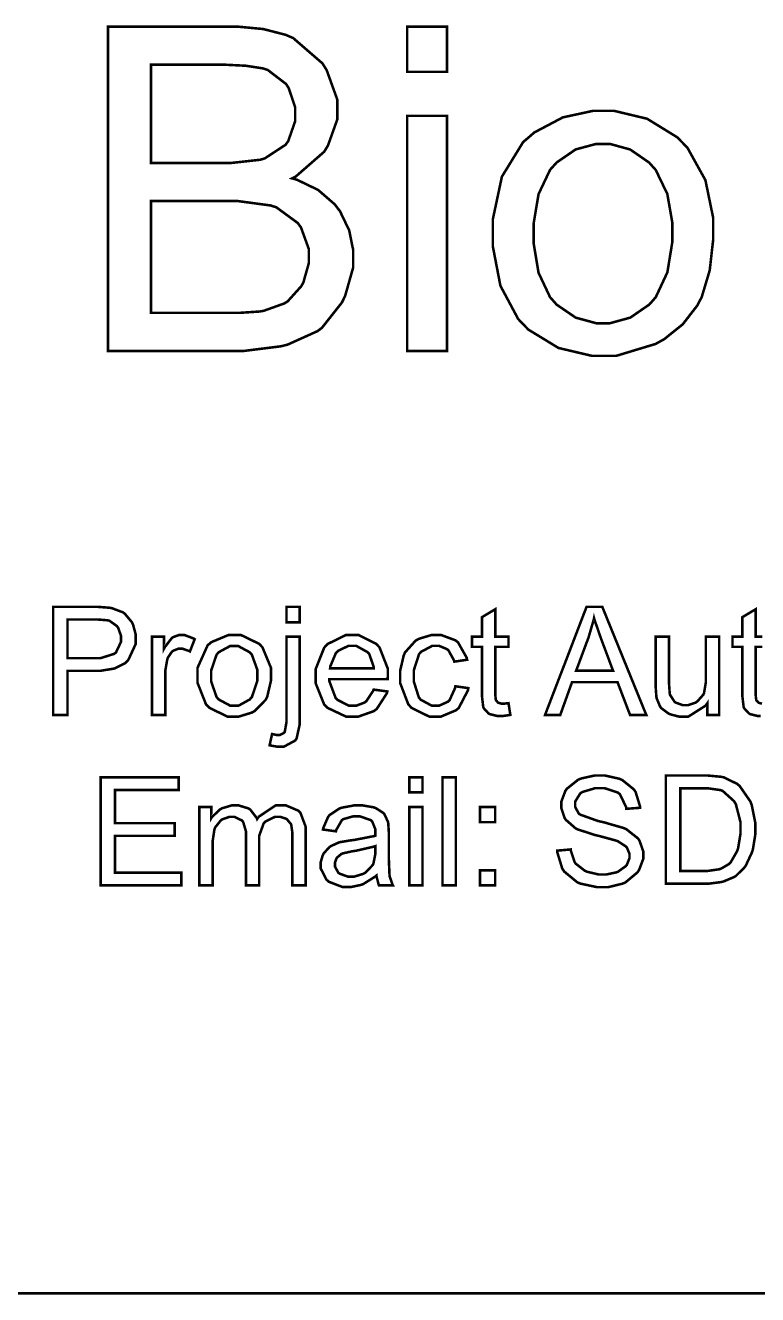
# Model space of a CAD drawing. Extents: x 1.04 to 7.6, y 1.38 to 10.43.
# Drawn here: x 2.794 to 3.655, y 8.933 to 10.427 of the extents above; entities that cross this region are included whole.
import ezdxf

# ---------------------------------------------------------------- set-up
doc = ezdxf.new("R2010")
doc.units = 0
doc.layers.get('0').update_dxf_attribs({"linetype": 'CONTINUOUS'})

msp = doc.modelspace()

# ---------------------------------------------------------------- linework, layer by layer
at = {"color": 250, "const_width": 0.003}
for points in [[(2.89117, 10.0435), (2.89117, 10.0435), (2.89117, 10.0599), (2.89117, 10.1032), (2.89117, 10.1643), (2.89117, 10.2344), (2.89117, 10.3045), (2.89117, 10.3656), (2.89117, 10.4089), (2.89117, 10.4252), (2.89117, 10.4252), (2.89117, 10.4252), (2.91351, 10.4252), (2.96278, 10.4252), (3.01199, 10.4252), (3.0344, 10.4252), (3.0344, 10.4252), (3.04422, 10.4252), (3.07379, 10.4224), (3.10015, 10.4156), (3.1046, 10.4137), (3.109, 10.4118), (3.14344, 10.382), (3.14594, 10.378), (3.14844, 10.374), (3.16097, 10.3392), (3.16097, 10.3276), (3.16097, 10.3161), (3.1499, 10.2852), (3.14774, 10.2816), (3.14551, 10.278), (3.11219, 10.2489), (3.10775, 10.2466), (3.1135, 10.245), (3.13835, 10.233), (3.15788, 10.2161), (3.16097, 10.212), (3.16407, 10.208), (3.17492, 10.1854), (3.17964, 10.1621), (3.17964, 10.1542), (3.17964, 10.1418), (3.17008, 10.1081), (3.16824, 10.1043), (3.16635, 10.1005), (3.14301, 10.0709), (3.14025, 10.0687), (3.13743, 10.0667), (3.10265, 10.051), (3.09847, 10.0499), (3.09424, 10.0489), (3.05117, 10.0435), (3.03683, 10.0435), (3.03683, 10.0435), (3.01406, 10.0435), (2.96397, 10.0435), (2.9139, 10.0435), (2.89117, 10.0435), (2.89117, 10.0435)], [(3.24306, 10.372), (3.24306, 10.372), (3.24306, 10.3803), (3.24306, 10.3986), (3.24306, 10.4169), (3.24306, 10.4252), (3.24306, 10.4252), (3.24306, 10.4252), (3.25037, 10.4252), (3.2665, 10.4252), (3.28261, 10.4252), (3.28999, 10.4252), (3.28999, 10.4252), (3.28999, 10.4252), (3.28999, 10.4169), (3.28999, 10.3986), (3.28999, 10.3803), (3.28999, 10.372), (3.28999, 10.372), (3.28999, 10.372), (3.28261, 10.372), (3.2665, 10.372), (3.25037, 10.372), (3.24306, 10.372), (3.24306, 10.372)], [(2.94185, 10.2648), (2.94185, 10.2648), (2.95469, 10.2648), (2.98307, 10.2648), (3.01144, 10.2648), (3.02436, 10.2648), (3.02436, 10.2648), (3.0364, 10.2648), (3.0701, 10.2685), (3.07254, 10.2692), (3.07574, 10.2702), (3.09999, 10.2861), (3.10161, 10.2883), (3.10319, 10.2905), (3.11139, 10.314), (3.11139, 10.3217), (3.11139, 10.3301), (3.10374, 10.3529), (3.10221, 10.3553), (3.10069, 10.3577), (3.079, 10.3743), (3.07617, 10.3752), (3.07335, 10.3761), (3.05317, 10.3792), (3.02692, 10.3805), (3.01818, 10.3805), (3.01818, 10.3805), (3.00624, 10.3805), (2.97999, 10.3805), (2.95372, 10.3805), (2.94185, 10.3805), (2.94185, 10.3805), (2.94185, 10.3805), (2.94185, 10.3624), (2.94185, 10.3226), (2.94185, 10.2829), (2.94185, 10.2648), (2.94185, 10.2648)], [(3.34392, 10.1819), (3.34392, 10.1986), (3.35454, 10.2486), (3.3795, 10.2893), (3.38667, 10.2954), (3.39258, 10.3006), (3.42622, 10.3184), (3.46175, 10.3261), (3.47364, 10.3261), (3.48654, 10.3261), (3.52539, 10.3168), (3.56076, 10.295), (3.56685, 10.2888), (3.57286, 10.2826), (3.59397, 10.2445), (3.60303, 10.2005), (3.60303, 10.1858), (3.60303, 10.1739), (3.59901, 10.1382), (3.58968, 10.1071), (3.58703, 10.102), (3.58436, 10.0969), (3.56733, 10.0749), (3.54546, 10.0573), (3.54036, 10.0545), (3.53526, 10.0517), (3.48904, 10.0377), (3.47364, 10.0377), (3.4605, 10.0377), (3.42111, 10.047), (3.38569, 10.0686), (3.37972, 10.0748), (3.37369, 10.0811), (3.35281, 10.1202), (3.34392, 10.1664), (3.34392, 10.1819)], [(3.24306, 10.0435), (3.24306, 10.0435), (3.24306, 10.0867), (3.24306, 10.1819), (3.24306, 10.277), (3.24306, 10.3202), (3.24306, 10.3202), (3.24306, 10.3202), (3.25037, 10.3202), (3.2665, 10.3202), (3.28261, 10.3202), (3.28999, 10.3202), (3.28999, 10.3202), (3.28999, 10.3202), (3.28999, 10.277), (3.28999, 10.1819), (3.28999, 10.0867), (3.28999, 10.0435), (3.28999, 10.0435), (3.28999, 10.0435), (3.28261, 10.0435), (3.2665, 10.0435), (3.25037, 10.0435), (3.24306, 10.0435), (3.24306, 10.0435)], [(3.39187, 10.1818), (3.39187, 10.1703), (3.39768, 10.1355), (3.41118, 10.1068), (3.4151, 10.1024), (3.41894, 10.098), (3.44135, 10.0827), (3.46556, 10.0761), (3.47364, 10.0761), (3.48161, 10.0761), (3.50558, 10.0827), (3.52794, 10.0981), (3.53185, 10.1025), (3.53569, 10.107), (3.54921, 10.136), (3.55501, 10.1715), (3.55501, 10.1833), (3.55501, 10.1946), (3.54915, 10.2283), (3.53554, 10.2565), (3.53168, 10.2608), (3.52778, 10.2652), (3.50549, 10.2806), (3.48156, 10.2872), (3.47364, 10.2872), (3.46556, 10.2872), (3.44135, 10.2807), (3.41894, 10.2653), (3.4151, 10.261), (3.41118, 10.2566), (3.39768, 10.2281), (3.39187, 10.1934), (3.39187, 10.1818)], [(2.94185, 10.0883), (2.94185, 10.0883), (2.95665, 10.0883), (2.98936, 10.0883), (3.02203, 10.0883), (3.03689, 10.0883), (3.03689, 10.0883), (3.04551, 10.0883), (3.06972, 10.0899), (3.0714, 10.0902), (3.07428, 10.0907), (3.09858, 10.0994), (3.10053, 10.1006), (3.10249, 10.1018), (3.11849, 10.1196), (3.11979, 10.1219), (3.12104, 10.1242), (3.12739, 10.1467), (3.12739, 10.1541), (3.12739, 10.1635), (3.11822, 10.1888), (3.11637, 10.1913), (3.11453, 10.194), (3.08914, 10.2126), (3.08594, 10.2136), (3.08268, 10.2147), (3.04329, 10.22), (3.03017, 10.22), (3.03017, 10.22), (3.01633, 10.22), (2.986, 10.22), (2.95562, 10.22), (2.94185, 10.22), (2.94185, 10.22), (2.94185, 10.22), (2.94185, 10.1994), (2.94185, 10.1542), (2.94185, 10.1089), (2.94185, 10.0883), (2.94185, 10.0883)], [(2.82661, 9.61496), (2.82661, 9.61496), (2.82661, 9.63488), (2.82661, 9.6786), (2.82661, 9.72239), (2.82661, 9.74224), (2.82661, 9.74224), (2.82661, 9.74224), (2.8341, 9.74224), (2.85064, 9.74224), (2.86714, 9.74224), (2.87468, 9.74224), (2.87468, 9.74224), (2.8795, 9.74224), (2.8929, 9.74121), (2.89404, 9.741), (2.89556, 9.74078), (2.90869, 9.73583), (2.90978, 9.73508), (2.91081, 9.73438), (2.91932, 9.72418), (2.91997, 9.72282), (2.92063, 9.72151), (2.92383, 9.70953), (2.92383, 9.70551), (2.92383, 9.69868), (2.91521, 9.68001), (2.91351, 9.67811), (2.91178, 9.67626), (2.89899, 9.66971), (2.88183, 9.66689), (2.87614, 9.66689), (2.87614, 9.66689), (2.85981, 9.66689), (2.84353, 9.66689), (2.84353, 9.66689), (2.84353, 9.66689), (2.84353, 9.65881), (2.84353, 9.64094), (2.84353, 9.6231), (2.84353, 9.61496), (2.84353, 9.61496), (2.84353, 9.61496), (2.83507, 9.61496), (2.82661, 9.61496), (2.82661, 9.61496)], [(3.10113, 9.72413), (3.10113, 9.72413), (3.10113, 9.73318), (3.10113, 9.74224), (3.10113, 9.74224), (3.10113, 9.74224), (3.10894, 9.74224), (3.11675, 9.74224), (3.11675, 9.74224), (3.11675, 9.74224), (3.11675, 9.73318), (3.11675, 9.72413), (3.11675, 9.72413), (3.11675, 9.72413), (3.10894, 9.72413), (3.10113, 9.72413), (3.10113, 9.72413)], [(3.36236, 9.6289), (3.36236, 9.6289), (3.36339, 9.62201), (3.36447, 9.61513), (3.36447, 9.61513), (3.36333, 9.6149), (3.35536, 9.61372), (3.35271, 9.61372), (3.34939, 9.61372), (3.34028, 9.616), (3.33951, 9.61643), (3.33871, 9.61692), (3.33328, 9.62283), (3.33296, 9.62354), (3.33263, 9.62429), (3.33106, 9.63758), (3.33106, 9.64199), (3.33106, 9.64199), (3.33106, 9.65033), (3.33106, 9.66857), (3.33106, 9.68685), (3.33106, 9.69515), (3.33106, 9.69515), (3.33106, 9.69515), (3.32525, 9.69515), (3.3195, 9.69515), (3.3195, 9.69515), (3.3195, 9.69515), (3.3195, 9.70117), (3.3195, 9.70719), (3.3195, 9.70719), (3.3195, 9.70719), (3.32525, 9.70719), (3.33106, 9.70719), (3.33106, 9.70719), (3.33106, 9.70719), (3.33106, 9.71864), (3.33106, 9.73004), (3.33106, 9.73004), (3.33106, 9.73004), (3.33886, 9.73475), (3.34674, 9.73942), (3.34674, 9.73942), (3.34674, 9.73942), (3.34674, 9.72331), (3.34674, 9.70719), (3.34674, 9.70719), (3.34674, 9.70719), (3.35454, 9.70719), (3.36236, 9.70719), (3.36236, 9.70719), (3.36236, 9.70719), (3.36236, 9.70117), (3.36236, 9.69515), (3.36236, 9.69515), (3.36236, 9.69515), (3.35454, 9.69515), (3.34674, 9.69515), (3.34674, 9.69515), (3.34674, 9.69515), (3.34674, 9.68674), (3.34674, 9.66812), (3.34674, 9.64958), (3.34674, 9.64111), (3.34674, 9.64111), (3.34674, 9.639), (3.34739, 9.63282), (3.34754, 9.63249), (3.34765, 9.63222), (3.34987, 9.62967), (3.35021, 9.62944), (3.35047, 9.62929), (3.35422, 9.62831), (3.35553, 9.62831), (3.35721, 9.62831), (3.36165, 9.62885), (3.36236, 9.6289)], [(3.40533, 9.61496), (3.40533, 9.61496), (3.40739, 9.62044), (3.41292, 9.63488), (3.42074, 9.65528), (3.42974, 9.6786), (3.43869, 9.70199), (3.4465, 9.72239), (3.45204, 9.73682), (3.45415, 9.74224), (3.45415, 9.74224), (3.45415, 9.74224), (3.46338, 9.74224), (3.47265, 9.74224), (3.47265, 9.74224), (3.47265, 9.74224), (3.47487, 9.73682), (3.48074, 9.72239), (3.48904, 9.70199), (3.49854, 9.6786), (3.50803, 9.65528), (3.51633, 9.63488), (3.52219, 9.62044), (3.52447, 9.61496), (3.52447, 9.61496), (3.52447, 9.61496), (3.51486, 9.61496), (3.50532, 9.61496), (3.50532, 9.61496), (3.50532, 9.61496), (3.50299, 9.62104), (3.49794, 9.63428), (3.49289, 9.64751), (3.49061, 9.65354), (3.49061, 9.65354), (3.49061, 9.65354), (3.48221, 9.65354), (3.46382, 9.65354), (3.44536, 9.65354), (3.43701, 9.65354), (3.43701, 9.65354), (3.43701, 9.65354), (3.43485, 9.64751), (3.43012, 9.63428), (3.42535, 9.62104), (3.42324, 9.61496), (3.42324, 9.61496), (3.42324, 9.61496), (3.41428, 9.61496), (3.40533, 9.61496), (3.40533, 9.61496)], [(2.84353, 9.68181), (2.84353, 9.68181), (2.85997, 9.68181), (2.87642, 9.68181), (2.87642, 9.68181), (2.88217, 9.68181), (2.89839, 9.6869), (2.89958, 9.68787), (2.90072, 9.68892), (2.90642, 9.70096), (2.90642, 9.70497), (2.90642, 9.70839), (2.90306, 9.71772), (2.9024, 9.71864), (2.90169, 9.71962), (2.89285, 9.72592), (2.89176, 9.72618), (2.891, 9.7264), (2.87978, 9.72732), (2.87608, 9.72732), (2.87608, 9.72732), (2.85981, 9.72732), (2.84353, 9.72732), (2.84353, 9.72732), (2.84353, 9.72732), (2.84353, 9.72021), (2.84353, 9.70458), (2.84353, 9.68896), (2.84353, 9.68181), (2.84353, 9.68181)], [(3.44194, 9.66721), (3.44194, 9.66721), (3.44868, 9.66721), (3.4636, 9.66721), (3.47851, 9.66721), (3.48529, 9.66721), (3.48529, 9.66721), (3.48529, 9.66721), (3.48318, 9.67275), (3.47868, 9.6849), (3.47412, 9.69706), (3.47206, 9.70253), (3.47206, 9.70253), (3.47103, 9.70524), (3.46343, 9.72732), (3.46294, 9.72906), (3.46251, 9.727), (3.4566, 9.7066), (3.45589, 9.70458), (3.45589, 9.70458), (3.45367, 9.69879), (3.44889, 9.68593), (3.44413, 9.67307), (3.44194, 9.66721), (3.44194, 9.66721)], [(2.94303, 9.61496), (2.94303, 9.61496), (2.94303, 9.62939), (2.94303, 9.66108), (2.94303, 9.69282), (2.94303, 9.70719), (2.94303, 9.70719), (2.94303, 9.70719), (2.95003, 9.70719), (2.95708, 9.70719), (2.95708, 9.70719), (2.95708, 9.70719), (2.95708, 9.70014), (2.95708, 9.69308), (2.95708, 9.69308), (2.95796, 9.69476), (2.96625, 9.70557), (2.96701, 9.70606), (2.96778, 9.7066), (2.97472, 9.70915), (2.97706, 9.70915), (2.98107, 9.70915), (2.99175, 9.70508), (2.99317, 9.70421), (2.99317, 9.70421), (2.99035, 9.697), (2.98757, 9.68978), (2.98757, 9.68978), (2.9866, 9.69032), (2.97879, 9.69299), (2.97618, 9.69299), (2.9739, 9.69299), (2.96772, 9.69049), (2.96707, 9.68994), (2.96636, 9.68946), (2.96153, 9.68229), (2.96126, 9.68138), (2.96083, 9.68001), (2.95865, 9.66743), (2.95865, 9.66319), (2.95865, 9.66319), (2.95865, 9.65571), (2.95865, 9.63911), (2.95865, 9.6225), (2.95865, 9.61496), (2.95865, 9.61496), (2.95865, 9.61496), (2.95085, 9.61496), (2.94303, 9.61496), (2.94303, 9.61496)], [(2.99653, 9.66108), (2.99653, 9.67057), (3.00836, 9.69694), (3.01074, 9.69894), (3.01269, 9.70068), (3.03299, 9.70915), (3.03976, 9.70915), (3.04753, 9.70915), (3.06879, 9.69883), (3.07086, 9.69672), (3.07286, 9.69467), (3.0829, 9.67046), (3.0829, 9.66237), (3.0829, 9.65543), (3.07844, 9.63624), (3.07758, 9.6345), (3.07667, 9.63282), (3.06369, 9.61962), (3.06201, 9.61865), (3.06028, 9.61774), (3.04486, 9.61301), (3.03976, 9.61301), (3.0319, 9.61301), (3.01042, 9.62338), (3.00846, 9.62543), (3.00646, 9.6275), (2.99653, 9.65272), (2.99653, 9.66108)], [(3.01253, 9.66108), (3.01253, 9.65446), (3.01893, 9.63607), (3.02024, 9.6346), (3.02154, 9.63314), (3.03521, 9.62582), (3.03976, 9.62582), (3.0446, 9.62582), (3.05789, 9.63319), (3.05919, 9.63465), (3.06044, 9.63613), (3.06689, 9.65522), (3.06689, 9.66157), (3.06689, 9.66803), (3.06039, 9.68599), (3.05908, 9.68739), (3.05778, 9.68886), (3.04428, 9.69618), (3.03976, 9.69618), (3.03489, 9.69618), (3.02154, 9.68892), (3.02024, 9.68744), (3.01893, 9.68604), (3.01253, 9.66732), (3.01253, 9.66108)], [(3.08132, 9.57932), (3.08132, 9.57932), (3.08274, 9.58594), (3.08421, 9.59256), (3.08421, 9.59256), (3.08496, 9.59239), (3.08996, 9.59136), (3.09164, 9.59136), (3.09338, 9.59136), (3.09831, 9.59403), (3.09874, 9.59451), (3.09912, 9.59506), (3.10113, 9.60656), (3.10113, 9.61035), (3.10113, 9.61035), (3.10113, 9.62549), (3.10113, 9.65881), (3.10113, 9.69211), (3.10113, 9.70719), (3.10113, 9.70719), (3.10113, 9.70719), (3.10894, 9.70719), (3.11675, 9.70719), (3.11675, 9.70719), (3.11675, 9.70719), (3.11675, 9.69206), (3.11675, 9.65864), (3.11675, 9.62522), (3.11675, 9.61003), (3.11675, 9.61003), (3.11675, 9.60411), (3.11307, 9.58746), (3.11236, 9.58632), (3.11139, 9.5849), (3.09804, 9.57764), (3.09358, 9.57764), (3.0905, 9.57764), (3.08231, 9.57904), (3.08132, 9.57932)], [(3.20361, 9.64486), (3.20361, 9.64486), (3.21169, 9.64378), (3.21978, 9.64268), (3.21978, 9.64268), (3.21912, 9.64035), (3.20736, 9.62213), (3.20568, 9.62082), (3.20394, 9.61951), (3.18549, 9.61301), (3.17936, 9.61301), (3.17133, 9.61301), (3.14931, 9.62343), (3.14735, 9.62549), (3.14535, 9.62756), (3.13558, 9.65213), (3.13558, 9.66032), (3.13558, 9.66932), (3.14551, 9.69422), (3.14751, 9.69635), (3.14947, 9.69851), (3.17122, 9.70915), (3.1785, 9.70915), (3.18599, 9.70915), (3.20665, 9.69874), (3.20861, 9.69661), (3.21056, 9.69456), (3.22032, 9.6696), (3.22032, 9.66124), (3.22032, 9.66021), (3.22021, 9.65761), (3.22021, 9.65712), (3.22021, 9.65712), (3.20947, 9.65712), (3.18587, 9.65712), (3.16222, 9.65712), (3.15153, 9.65712), (3.15153, 9.65712), (3.15164, 9.65463), (3.15886, 9.63525), (3.16015, 9.6339), (3.1614, 9.6326), (3.17486, 9.62582), (3.17936, 9.62582), (3.183, 9.62582), (3.19299, 9.62961), (3.19401, 9.63038), (3.19499, 9.63112), (3.20301, 9.64324), (3.20361, 9.64486)], [(3.15246, 9.66992), (3.15246, 9.66992), (3.16043, 9.66992), (3.17811, 9.66992), (3.19575, 9.66992), (3.20378, 9.66992), (3.20378, 9.66992), (3.20361, 9.67188), (3.19868, 9.68642), (3.19792, 9.68733), (3.19667, 9.68886), (3.18311, 9.6964), (3.1786, 9.6964), (3.17404, 9.6964), (3.16174, 9.69037), (3.16054, 9.68918), (3.15929, 9.68799), (3.15256, 9.67193), (3.15246, 9.66992)], [(3.29981, 9.64876), (3.29981, 9.64876), (3.3074, 9.64768), (3.31506, 9.6466), (3.31506, 9.6466), (3.31461, 9.64399), (3.30393, 9.62349), (3.30225, 9.62196), (3.30051, 9.6205), (3.28271, 9.61301), (3.27681, 9.61301), (3.26921, 9.61301), (3.24832, 9.62332), (3.24642, 9.62537), (3.24447, 9.62744), (3.23492, 9.65246), (3.23492, 9.66075), (3.23492, 9.66732), (3.23904, 9.685), (3.23986, 9.68685), (3.24067, 9.68875), (3.25319, 9.70264), (3.25493, 9.70356), (3.25663, 9.70454), (3.27181, 9.70915), (3.27692, 9.70915), (3.28304, 9.70915), (3.29981, 9.7029), (3.30143, 9.70161), (3.303, 9.70036), (3.31315, 9.68235), (3.31364, 9.68001), (3.31364, 9.68001), (3.3061, 9.67888), (3.29856, 9.67774), (3.29856, 9.67774), (3.29818, 9.67931), (3.29178, 9.69092), (3.29085, 9.69168), (3.28993, 9.69249), (3.2806, 9.6964), (3.2775, 9.6964), (3.27268, 9.6964), (3.2595, 9.68935), (3.25831, 9.68793), (3.25706, 9.68653), (3.25092, 9.66754), (3.25092, 9.66118), (3.25092, 9.65446), (3.25683, 9.63564), (3.25803, 9.63422), (3.25922, 9.63286), (3.27225, 9.62582), (3.27658, 9.62582), (3.28043, 9.62582), (3.29096, 9.63053), (3.29199, 9.63146), (3.29303, 9.63243), (3.29953, 9.64681), (3.29981, 9.64876)], [(3.59614, 9.61496), (3.59614, 9.61496), (3.59614, 9.62185), (3.59614, 9.62869), (3.59614, 9.62869), (3.59435, 9.62608), (3.57379, 9.61301), (3.56694, 9.61301), (3.56315, 9.61301), (3.5529, 9.61567), (3.55176, 9.61615), (3.55057, 9.61669), (3.54183, 9.62321), (3.54129, 9.62397), (3.54069, 9.62478), (3.53668, 9.63444), (3.53646, 9.63558), (3.53629, 9.63639), (3.53554, 9.64671), (3.53554, 9.65013), (3.53554, 9.65013), (3.53554, 9.65907), (3.53554, 9.67865), (3.53554, 9.69829), (3.53554, 9.70719), (3.53554, 9.70719), (3.53554, 9.70719), (3.54335, 9.70719), (3.55117, 9.70719), (3.55117, 9.70719), (3.55117, 9.70719), (3.55117, 9.69928), (3.55117, 9.68169), (3.55117, 9.66417), (3.55117, 9.65619), (3.55117, 9.65619), (3.55117, 9.65207), (3.55197, 9.6404), (3.55214, 9.63971), (3.55236, 9.63867), (3.55757, 9.63064), (3.55838, 9.63004), (3.55914, 9.6295), (3.56733, 9.62651), (3.5701, 9.62651), (3.57335, 9.62651), (3.58225, 9.6295), (3.58328, 9.6301), (3.58425, 9.63075), (3.59153, 9.63889), (3.59196, 9.63992), (3.59239, 9.64094), (3.59451, 9.65365), (3.59451, 9.65788), (3.59451, 9.65788), (3.59451, 9.66564), (3.59451, 9.68257), (3.59451, 9.69949), (3.59451, 9.70719), (3.59451, 9.70719), (3.59451, 9.70719), (3.60232, 9.70719), (3.61019, 9.70719), (3.61019, 9.70719), (3.61019, 9.70719), (3.61019, 9.69282), (3.61019, 9.66108), (3.61019, 9.62939), (3.61019, 9.61496), (3.61019, 9.61496), (3.61019, 9.61496), (3.60314, 9.61496), (3.59614, 9.61496), (3.59614, 9.61496)], [(2.88243, 9.41439), (2.88243, 9.41439), (2.88243, 9.43431), (2.88243, 9.47803), (2.88243, 9.52181), (2.88243, 9.54167), (2.88243, 9.54167), (2.88243, 9.54167), (2.89675, 9.54167), (2.92839, 9.54167), (2.95996, 9.54167), (2.97433, 9.54167), (2.97433, 9.54167), (2.97433, 9.54167), (2.97433, 9.53424), (2.97433, 9.52675), (2.97433, 9.52675), (2.97433, 9.52675), (2.96263, 9.52675), (2.93685, 9.52675), (2.91103, 9.52675), (2.89936, 9.52675), (2.89936, 9.52675), (2.89936, 9.52675), (2.89936, 9.52067), (2.89936, 9.50722), (2.89936, 9.49376), (2.89936, 9.48763), (2.89936, 9.48763), (2.89936, 9.48763), (2.91032, 9.48763), (2.9344, 9.48763), (2.9585, 9.48763), (2.96951, 9.48763), (2.96951, 9.48763), (2.96951, 9.48763), (2.96951, 9.48019), (2.96951, 9.47271), (2.96951, 9.47271), (2.96951, 9.47271), (2.9585, 9.47271), (2.9344, 9.47271), (2.91032, 9.47271), (2.89936, 9.47271), (2.89936, 9.47271), (2.89936, 9.47271), (2.89936, 9.46593), (2.89936, 9.45101), (2.89936, 9.43608), (2.89936, 9.42931), (2.89936, 9.42931), (2.89936, 9.42931), (2.91151, 9.42931), (2.93838, 9.42931), (2.96517, 9.42931), (2.97738, 9.42931), (2.97738, 9.42931), (2.97738, 9.42931), (2.97738, 9.42188), (2.97738, 9.41439), (2.97738, 9.41439), (2.97738, 9.41439), (2.96251, 9.41439), (2.9299, 9.41439), (2.89725, 9.41439), (2.88243, 9.41439), (2.88243, 9.41439)], [(3.24556, 9.52387), (3.24556, 9.52387), (3.24556, 9.53276), (3.24556, 9.54167), (3.24556, 9.54167), (3.24556, 9.54167), (3.25336, 9.54167), (3.26118, 9.54167), (3.26118, 9.54167), (3.26118, 9.54167), (3.26118, 9.53276), (3.26118, 9.52387), (3.26118, 9.52387), (3.26118, 9.52387), (3.25336, 9.52387), (3.24556, 9.52387), (3.24556, 9.52387)], [(3.28467, 9.41439), (3.28467, 9.41439), (3.28467, 9.43431), (3.28467, 9.47803), (3.28467, 9.52181), (3.28467, 9.54167), (3.28467, 9.54167), (3.28467, 9.54167), (3.29249, 9.54167), (3.30035, 9.54167), (3.30035, 9.54167), (3.30035, 9.54167), (3.30035, 9.52181), (3.30035, 9.47803), (3.30035, 9.43431), (3.30035, 9.41439), (3.30035, 9.41439), (3.30035, 9.41439), (3.29249, 9.41439), (3.28467, 9.41439), (3.28467, 9.41439)], [(3.41971, 9.45529), (3.41971, 9.45529), (3.42763, 9.456), (3.43554, 9.45671), (3.43554, 9.45671), (3.43571, 9.45514), (3.44006, 9.44194), (3.44075, 9.44092), (3.4414, 9.43994), (3.4521, 9.43164), (3.45356, 9.43099), (3.45497, 9.43039), (3.46853, 9.42719), (3.4731, 9.42719), (3.47732, 9.42719), (3.48882, 9.42964), (3.49007, 9.43007), (3.49126, 9.43056), (3.50043, 9.43718), (3.50103, 9.43799), (3.50163, 9.43886), (3.50467, 9.4464), (3.50467, 9.44889), (3.50467, 9.4515), (3.50174, 9.45861), (3.50119, 9.45931), (3.5006, 9.46007), (3.49104, 9.46631), (3.48975, 9.46679), (3.48888, 9.46713), (3.47, 9.47228), (3.46707, 9.47299), (3.46414, 9.47368), (3.44368, 9.48031), (3.44254, 9.4809), (3.44103, 9.48172), (3.42969, 9.49164), (3.42899, 9.49278), (3.42822, 9.49397), (3.42453, 9.50504), (3.42453, 9.50868), (3.42453, 9.51318), (3.4291, 9.52533), (3.43001, 9.52669), (3.43087, 9.5281), (3.44417, 9.53874), (3.44596, 9.53944), (3.44769, 9.54021), (3.46386, 9.54378), (3.46929, 9.54378), (3.47553, 9.54378), (3.4924, 9.53999), (3.49425, 9.53922), (3.49604, 9.53847), (3.50988, 9.52735), (3.51085, 9.52582), (3.51183, 9.52436), (3.51699, 9.50765), (3.51708, 9.50575), (3.51708, 9.50575), (3.509, 9.50515), (3.50092, 9.5045), (3.50092, 9.5045), (3.50071, 9.50651), (3.49337, 9.52171), (3.49214, 9.52268), (3.49089, 9.52371), (3.47515, 9.52886), (3.46994, 9.52886), (3.46436, 9.52886), (3.44883, 9.52419), (3.44769, 9.52328), (3.4465, 9.52235), (3.44069, 9.51292), (3.44069, 9.50976), (3.44069, 9.50694), (3.44476, 9.49924), (3.44564, 9.49849), (3.44646, 9.49778), (3.46761, 9.49018), (3.47103, 9.48942), (3.47444, 9.48867), (3.49789, 9.48188), (3.49918, 9.48128), (3.50103, 9.48047), (3.51465, 9.46967), (3.51557, 9.46832), (3.51644, 9.46701), (3.52083, 9.45449), (3.52083, 9.45031), (3.52083, 9.44553), (3.516, 9.43272), (3.51503, 9.43121), (3.51406, 9.42974), (3.50017, 9.41812), (3.49837, 9.41726), (3.49653, 9.41644), (3.47949, 9.41228), (3.47385, 9.41228), (3.46664, 9.41228), (3.44689, 9.4165), (3.44499, 9.41732), (3.44303, 9.41818), (3.42779, 9.43078), (3.42671, 9.43246), (3.42557, 9.43414), (3.41976, 9.45318), (3.41971, 9.45529)], [(3.54747, 9.41644), (3.54747, 9.41644), (3.54747, 9.43636), (3.54747, 9.48008), (3.54747, 9.52382), (3.54747, 9.54368), (3.54747, 9.54368), (3.54747, 9.54368), (3.55431, 9.54368), (3.56939, 9.54368), (3.58442, 9.54368), (3.59131, 9.54368), (3.59131, 9.54368), (3.59694, 9.54368), (3.61263, 9.54221), (3.61393, 9.54189), (3.61572, 9.5415), (3.63129, 9.5339), (3.6326, 9.53276), (3.63428, 9.53136), (3.64681, 9.51324), (3.64768, 9.51101), (3.64849, 9.50885), (3.65267, 9.48779), (3.65267, 9.48074), (3.65267, 9.47433), (3.64985, 9.45697), (3.64931, 9.45508), (3.64871, 9.45324), (3.6415, 9.43778), (3.64063, 9.43653), (3.63971, 9.43533), (3.63004, 9.42572), (3.62901, 9.42503), (3.62793, 9.42432), (3.61529, 9.419), (3.61382, 9.41862), (3.61231, 9.41829), (3.5981, 9.41644), (3.59337, 9.41644), (3.59337, 9.41644), (3.58615, 9.41644), (3.57042, 9.41644), (3.55464, 9.41644), (3.54747, 9.41644), (3.54747, 9.41644)], [(3.56435, 9.43138), (3.56435, 9.43138), (3.5779, 9.43138), (3.59147, 9.43138), (3.59147, 9.43138), (3.5964, 9.43138), (3.61003, 9.43332), (3.61122, 9.43371), (3.61242, 9.43414), (3.62185, 9.43961), (3.62261, 9.44032), (3.62358, 9.44135), (3.63129, 9.45475), (3.63189, 9.45643), (3.63243, 9.45817), (3.63525, 9.47532), (3.63525, 9.48101), (3.63525, 9.48872), (3.62978, 9.50999), (3.62869, 9.51178), (3.62761, 9.51357), (3.61431, 9.52556), (3.61279, 9.52615), (3.61165, 9.52658), (3.59619, 9.52875), (3.59104, 9.52875), (3.59104, 9.52875), (3.57769, 9.52875), (3.56435, 9.52875), (3.56435, 9.52875), (3.56435, 9.52875), (3.56435, 9.51357), (3.56435, 9.48008), (3.56435, 9.44661), (3.56435, 9.43138), (3.56435, 9.43138)], [(2.99869, 9.41439), (2.99869, 9.41439), (2.99869, 9.42882), (2.99869, 9.4605), (2.99869, 9.49224), (2.99869, 9.50662), (2.99869, 9.50662), (2.99869, 9.50662), (3.00569, 9.50662), (3.01269, 9.50662), (3.01269, 9.50662), (3.01269, 9.50662), (3.01269, 9.50011), (3.01269, 9.4936), (3.01269, 9.4936), (3.0134, 9.49474), (3.023, 9.50385), (3.02425, 9.5045), (3.02544, 9.50521), (3.03683, 9.50857), (3.04064, 9.50857), (3.04482, 9.50857), (3.05626, 9.50504), (3.0574, 9.50435), (3.05849, 9.50364), (3.06614, 9.49376), (3.06662, 9.49246), (3.06842, 9.49517), (3.08843, 9.50857), (3.09517, 9.50857), (3.10042, 9.50857), (3.11513, 9.50233), (3.11637, 9.50103), (3.11757, 9.49978), (3.12381, 9.48318), (3.12381, 9.47765), (3.12381, 9.47765), (3.12381, 9.46778), (3.12381, 9.44601), (3.12381, 9.42432), (3.12381, 9.41439), (3.12381, 9.41439), (3.12381, 9.41439), (3.11594, 9.41439), (3.10813, 9.41439), (3.10813, 9.41439), (3.10813, 9.41439), (3.10813, 9.4235), (3.10813, 9.44342), (3.10813, 9.46337), (3.10813, 9.47244), (3.10813, 9.47244), (3.10813, 9.47586), (3.10682, 9.48529), (3.10661, 9.48594), (3.10633, 9.48665), (3.10172, 9.49219), (3.10107, 9.49257), (3.10038, 9.493), (3.09386, 9.49507), (3.09169, 9.49507), (3.08763, 9.49507), (3.0765, 9.48969), (3.07547, 9.48861), (3.07437, 9.48757), (3.06907, 9.47288), (3.06907, 9.46793), (3.06907, 9.46793), (3.06907, 9.45958), (3.06907, 9.44119), (3.06907, 9.42279), (3.06907, 9.41439), (3.06907, 9.41439), (3.06907, 9.41439), (3.06125, 9.41439), (3.05344, 9.41439), (3.05344, 9.41439), (3.05344, 9.41439), (3.05344, 9.42378), (3.05344, 9.44433), (3.05344, 9.46496), (3.05344, 9.47428), (3.05344, 9.47428), (3.05344, 9.47819), (3.05018, 9.48899), (3.04958, 9.48986), (3.04893, 9.49072), (3.04004, 9.49507), (3.03711, 9.49507), (3.03401, 9.49507), (3.02582, 9.49224), (3.0249, 9.49164), (3.02399, 9.4911), (3.01719, 9.48258), (3.01682, 9.48144), (3.01639, 9.48036), (3.01432, 9.46674), (3.01432, 9.46218), (3.01432, 9.46218), (3.01432, 9.45475), (3.01432, 9.43832), (3.01432, 9.42188), (3.01432, 9.41439), (3.01432, 9.41439), (3.01432, 9.41439), (3.00651, 9.41439), (2.99869, 9.41439), (2.99869, 9.41439)], [(3.20697, 9.42594), (3.20551, 9.42475), (3.19151, 9.41601), (3.19021, 9.41547), (3.18886, 9.41499), (3.17692, 9.41243), (3.17296, 9.41243), (3.1671, 9.41243), (3.15093, 9.41868), (3.14958, 9.41986), (3.14817, 9.42111), (3.14139, 9.43435), (3.14139, 9.43875), (3.14139, 9.44185), (3.14393, 9.45019), (3.14447, 9.45111), (3.14497, 9.4521), (3.15169, 9.45953), (3.15256, 9.46007), (3.15338, 9.46067), (3.16271, 9.4649), (3.16379, 9.46517), (3.16456, 9.46539), (3.17617, 9.46733), (3.17774, 9.4675), (3.18087, 9.46789), (3.2041, 9.47239), (3.20562, 9.47288), (3.20562, 9.47342), (3.20574, 9.47607), (3.20574, 9.47694), (3.20574, 9.48031), (3.20199, 9.48969), (3.20128, 9.49035), (3.20025, 9.49126), (3.18761, 9.49561), (3.18343, 9.49561), (3.17936, 9.49561), (3.16803, 9.4924), (3.16715, 9.49175), (3.16624, 9.4911), (3.15972, 9.47971), (3.15935, 9.47803), (3.15935, 9.47803), (3.15169, 9.47911), (3.14404, 9.48014), (3.14404, 9.48014), (3.14438, 9.48182), (3.15013, 9.49507), (3.15093, 9.49604), (3.15169, 9.49707), (3.16325, 9.50478), (3.16476, 9.50532), (3.16624, 9.50586), (3.18087, 9.50857), (3.18576, 9.50857), (3.19054, 9.50857), (3.20378, 9.50629), (3.20503, 9.50581), (3.20622, 9.50538), (3.21528, 9.49951), (3.21588, 9.49881), (3.21642, 9.4981), (3.22049, 9.48926), (3.22076, 9.48817), (3.22086, 9.48753), (3.22151, 9.47726), (3.22151, 9.47379), (3.22151, 9.47379), (3.22151, 9.46343), (3.22151, 9.45307), (3.22151, 9.45307), (3.22151, 9.44624), (3.22233, 9.42654), (3.2225, 9.42557), (3.22265, 9.42458), (3.22586, 9.41531), (3.22635, 9.41439), (3.22635, 9.41439), (3.21815, 9.41439), (3.20996, 9.41439), (3.20996, 9.41439), (3.20958, 9.41525), (3.20708, 9.42486), (3.20697, 9.42594)], [(3.24556, 9.41439), (3.24556, 9.41439), (3.24556, 9.42882), (3.24556, 9.4605), (3.24556, 9.49224), (3.24556, 9.50662), (3.24556, 9.50662), (3.24556, 9.50662), (3.25336, 9.50662), (3.26118, 9.50662), (3.26118, 9.50662), (3.26118, 9.50662), (3.26118, 9.49224), (3.26118, 9.4605), (3.26118, 9.42882), (3.26118, 9.41439), (3.26118, 9.41439), (3.26118, 9.41439), (3.25336, 9.41439), (3.24556, 9.41439), (3.24556, 9.41439)], [(3.32878, 9.48887), (3.32878, 9.48887), (3.32878, 9.49778), (3.32878, 9.50662), (3.32878, 9.50662), (3.32878, 9.50662), (3.33768, 9.50662), (3.34657, 9.50662), (3.34657, 9.50662), (3.34657, 9.50662), (3.34657, 9.49778), (3.34657, 9.48887), (3.34657, 9.48887), (3.34657, 9.48887), (3.33768, 9.48887), (3.32878, 9.48887), (3.32878, 9.48887)], [(3.20574, 9.46061), (3.20426, 9.46007), (3.18294, 9.45518), (3.18012, 9.45475), (3.1785, 9.45454), (3.1671, 9.45199), (3.16644, 9.45167), (3.16575, 9.45139), (3.1606, 9.44715), (3.16026, 9.44661), (3.15989, 9.44607), (3.1581, 9.44092), (3.1581, 9.43918), (3.1581, 9.43664), (3.162, 9.42958), (3.16282, 9.42888), (3.16357, 9.42822), (3.17339, 9.42469), (3.17671, 9.42469), (3.18072, 9.42469), (3.19157, 9.428), (3.19276, 9.42865), (3.1939, 9.42931), (3.20253, 9.43826), (3.20313, 9.4394), (3.2035, 9.44032), (3.20562, 9.45128), (3.20562, 9.45492), (3.20562, 9.45492), (3.20574, 9.46061), (3.20574, 9.46061)], [(3.32878, 9.41439), (3.32878, 9.41439), (3.32878, 9.42329), (3.32878, 9.43218), (3.32878, 9.43218), (3.32878, 9.43218), (3.33768, 9.43218), (3.34657, 9.43218), (3.34657, 9.43218), (3.34657, 9.43218), (3.34657, 9.42329), (3.34657, 9.41439), (3.34657, 9.41439), (3.34657, 9.41439), (3.33768, 9.41439), (3.32878, 9.41439), (3.32878, 9.41439)]]:
    msp.add_lwpolyline(points, close=True, dxfattribs=at)
for points in [[(3.65901, 9.61372), (3.65571, 9.61372), (3.6466, 9.616), (3.64583, 9.61643), (3.64501, 9.61692), (3.6396, 9.62283), (3.63926, 9.62354), (3.63894, 9.62429), (3.63737, 9.63758), (3.63737, 9.64199), (3.63737, 9.64199), (3.63737, 9.65033), (3.63737, 9.66857), (3.63737, 9.68685), (3.63737, 9.69515), (3.63737, 9.69515), (3.63737, 9.69515), (3.63157, 9.69515), (3.62582, 9.69515), (3.62582, 9.69515), (3.62582, 9.69515), (3.62582, 9.70117), (3.62582, 9.70719), (3.62582, 9.70719), (3.62582, 9.70719), (3.63157, 9.70719), (3.63737, 9.70719), (3.63737, 9.70719), (3.63737, 9.70719), (3.63737, 9.71864), (3.63737, 9.73004), (3.63737, 9.73004), (3.63737, 9.73004), (3.64518, 9.73475), (3.65306, 9.73942), (3.65306, 9.73942), (3.65306, 9.73942), (3.65306, 9.72331), (3.65306, 9.70719), (3.65306, 9.70719), (3.65306, 9.70719), (3.66086, 9.70719)], [(3.66086, 9.69515), (3.65306, 9.69515), (3.65306, 9.69515), (3.65306, 9.69515), (3.65306, 9.68674), (3.65306, 9.66812), (3.65306, 9.64958), (3.65306, 9.64111), (3.65306, 9.64111), (3.65306, 9.639), (3.65369, 9.63282), (3.65386, 9.63249), (3.65397, 9.63222), (3.65619, 9.62967), (3.65653, 9.62944), (3.65679, 9.62929), (3.66054, 9.62831)]]:
    msp.add_lwpolyline(points, dxfattribs=at)
at = {"color": 142, "const_width": 0.003}
msp.add_lwpolyline([(1.32633, 8.93419), (3.74522, 8.93419)], dxfattribs=at)

doc.saveas('drawing.dxf')
